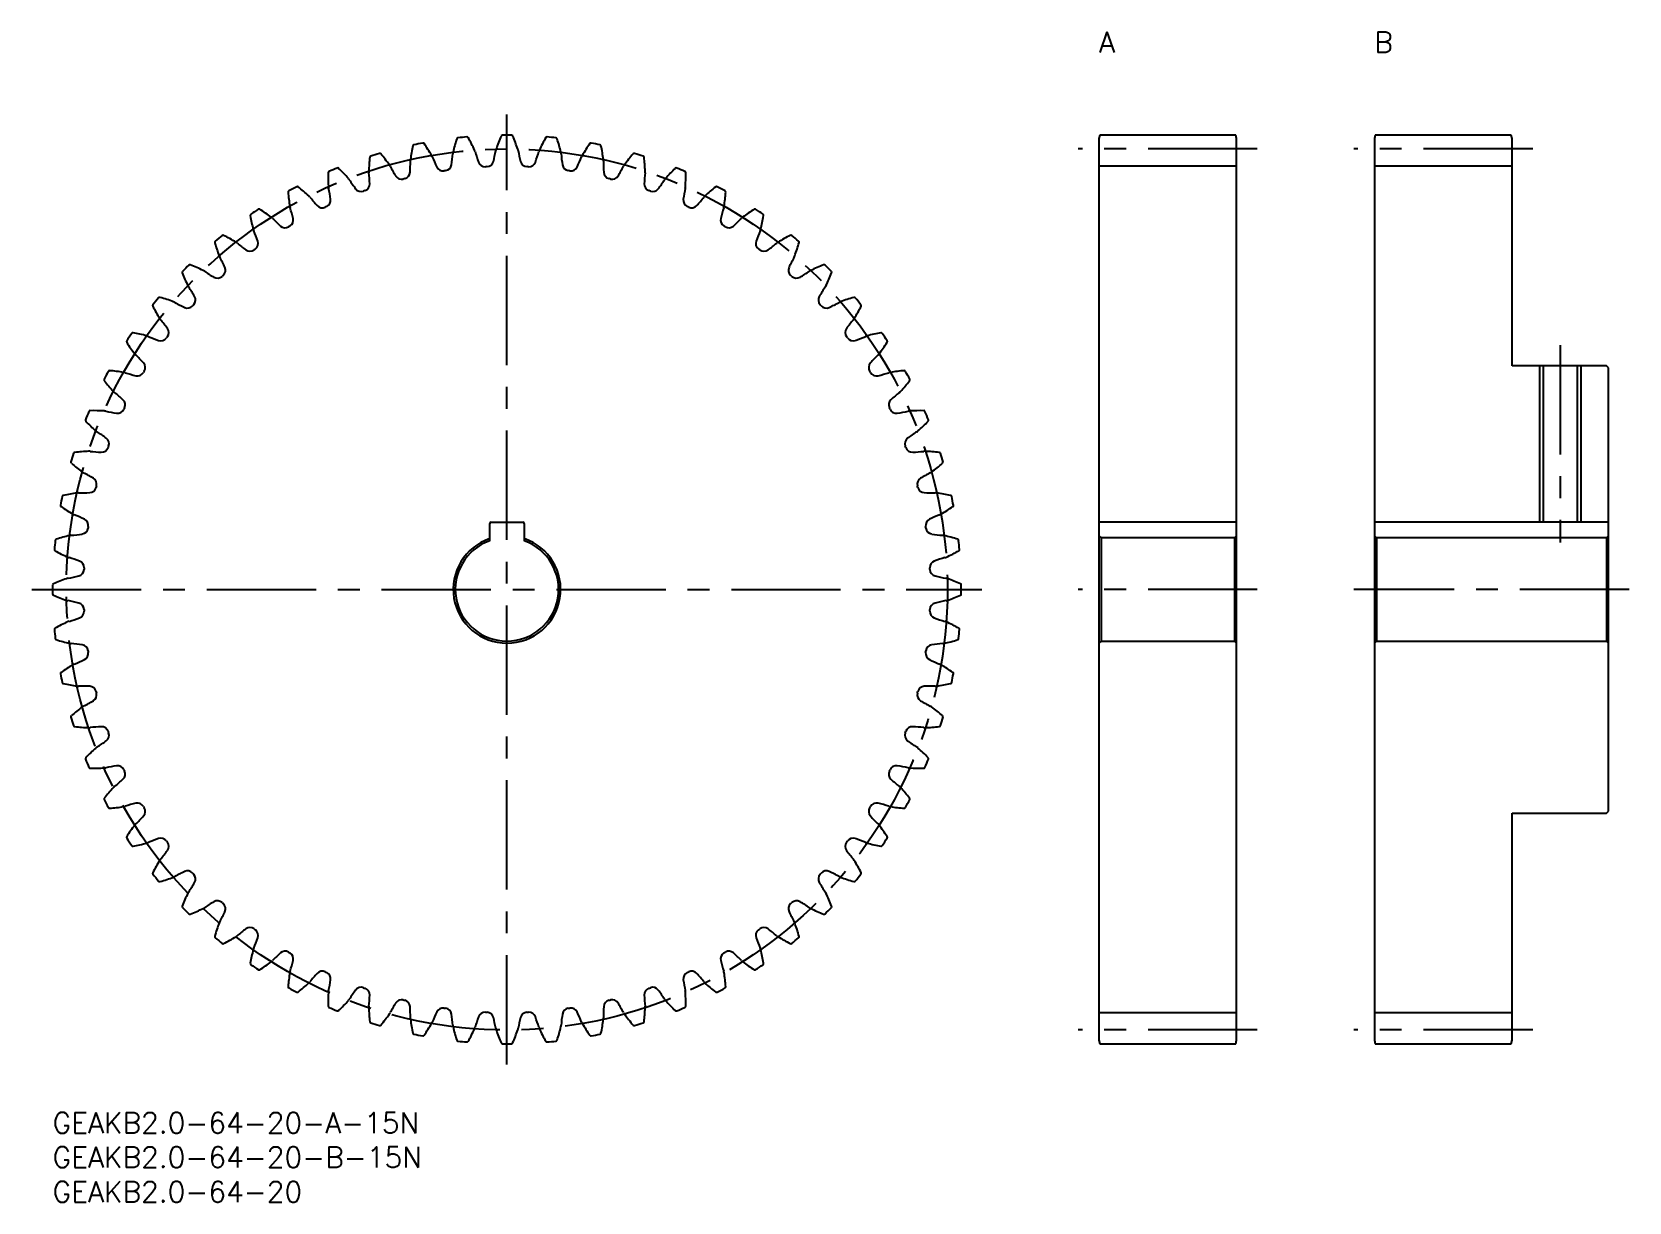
# Model space of a CAD drawing. Extents: x -3 to 229, y -13 to 157.
import ezdxf

# ---------------------------------------------------------------- set-up
doc = ezdxf.new("R2010")
doc.units = 0
doc.header["$LTSCALE"] = 0.5
doc.linetypes.add('CENTER', pattern=[50.8, 31.75, -6.35, 6.35, -6.35])
for name, color, linetype in [('MSM_CENTER', 1, 'CENTER'), ('MSM_CONTINUOUS', 7, 'CONTINUOUS'), ('MSM_NARROW', 5, 'CONTINUOUS'), ('MSM_PART_NUMBER', 7, 'CONTINUOUS')]:
    doc.layers.add(name, color=color, linetype=linetype)
doc.styles.get("Standard").update_dxf_attribs({"font": 'txt.shx', "height": 1, "bigfont": 'bigfont.shx'})

# ---------------------------------------------------------------- blocks, each defined once
blk = doc.blocks.new('*U3')
at = {"layer": 'MSM_PART_NUMBER'}
blk.add_text('GEAKB2.0-64-20-B-15N', height=3, dxfattribs=at).set_placement((0, -8))
blk = doc.blocks.new('*U4')
at = {"layer": 'MSM_PART_NUMBER'}
blk.add_text('GEAKB2.0-64-20-A-15N', height=3, dxfattribs=at).set_placement((0, -3))
blk = doc.blocks.new('*U5')
at = {"layer": 'MSM_PART_NUMBER'}
blk.add_text('GEAKB2.0-64-20', height=3, dxfattribs=at).set_placement((0, -13))
blk = doc.blocks.new('*U6')
at = {"layer": 'MSM_PART_NUMBER'}
blk.add_text('A', height=3, dxfattribs=at).set_placement((152, 154))
blk = doc.blocks.new('*U7')
at = {"layer": 'MSM_PART_NUMBER'}
blk.add_text('B', height=3, dxfattribs=at).set_placement((192, 154))

msp = doc.modelspace()

# ---------------------------------------------------------------- linework, layer by layer
at = {"layer": 'MSM_CENTER'}
for p, q in [((66, 7), (66, 145)), ((175, 140), (149, 140)), ((215, 140), (189, 140)), ((219, 111.5), (219, 82.8)), ((-3, 76), (135, 76)), ((175, 76), (149, 76)), ((229, 76), (189, 76)), ((175, 12), (149, 12)), ((215, 12), (189, 12))]:
    msp.add_line(p, q, dxfattribs=at)
msp.add_circle((66, 76), 64, dxfattribs=at)
at = {"layer": 'MSM_CONTINUOUS'}
for p, q in [((152.13, 142), (152, 141.5)), ((171.87, 142), (152.13, 142)), ((172, 141.5), (171.87, 142)), ((192.13, 142), (192, 141.5)), ((211.87, 142), (192.13, 142)), ((212, 141.5), (211.87, 142)), ((152, 141.5), (152, 10.5)), ((172, 10.5), (172, 141.5)), ((192, 141.5), (192, 10.5)), ((212, 108.5), (212, 141.5)), ((172, 137.5), (152, 137.5)), ((212, 137.5), (192, 137.5)), ((225.7, 108.5), (212, 108.5)), ((216.54, 108.5), (216.54, 85.8)), ((221.46, 108.5), (221.46, 85.8)), ((226, 108.2), (225.7, 108.5)), ((226, 43.8), (226, 108.2)), ((63.5, 83.07), (63.5, 85.6)), ((63.7, 85.8), (68.3, 85.8)), ((68.5, 85.6), (68.5, 83.07)), ((172, 85.8), (152, 85.8)), ((152, 83.8), (152.3, 83.5)), ((171.7, 83.5), (172, 83.8)), ((226, 85.8), (192, 85.8)), ((192, 83.8), (192.3, 83.5)), ((225.7, 83.5), (226, 83.8)), ((152.3, 83.5), (152.3, 68.5)), ((171.7, 83.5), (152.3, 83.5)), ((171.7, 83.5), (171.7, 68.5)), ((192.3, 83.5), (192.3, 68.5)), ((225.7, 83.5), (192.3, 83.5)), ((225.7, 83.5), (225.7, 68.5)), ((152.3, 68.5), (152, 68.2)), ((152.3, 68.5), (171.7, 68.5)), ((172, 68.2), (171.7, 68.5)), ((192.3, 68.5), (192, 68.2)), ((192.3, 68.5), (225.7, 68.5)), ((226, 68.2), (225.7, 68.5)), ((212, 10.5), (212, 43.5)), ((212, 43.5), (225.7, 43.5)), ((225.7, 43.5), (226, 43.8)), ((172, 14.5), (152, 14.5)), ((212, 14.5), (192, 14.5)), ((152, 10.5), (152.13, 10)), ((152.13, 10), (171.87, 10)), ((171.87, 10), (172, 10.5)), ((192, 10.5), (192.13, 10)), ((192.13, 10), (211.87, 10)), ((211.87, 10), (212, 10.5))]:
    msp.add_line(p, q, dxfattribs=at)
for centre, radius, start, end in [((58.91, 141.42), 0.2, 96.1884, 161.5578), ((66, 76), 66, 95.0616, 96.1884), ((60.19, 141.54), 0.2, 29.6922, 95.0616), ((41.84, 131.08), 21.33, 24.2188, 29.6922), ((84.65, 133.18), 21.33, 155.9328, 161.4062), ((65.35, 141.8), 0.2, 90.5634, 155.9328), ((66, 76), 66, 89.4366, 90.5634), ((66.65, 141.8), 0.2, 24.0672, 89.4366), ((47.35, 133.18), 21.33, 18.5937, 24.0672), ((90.16, 131.08), 21.33, 150.3078, 155.7812), ((71.81, 141.54), 0.2, 84.9388, 150.3078), ((66, 76), 66, 83.8116, 84.9384), ((73.09, 141.42), 0.2, 18.4422, 83.8116), ((66, 76), 66, 106.3116, 107.4384), ((47.52, 139.15), 0.2, 40.9422, 106.3116), ((31.56, 125.3), 21.33, 35.4687, 40.9422), ((73.14, 135.72), 21.33, 167.1828, 172.6562), ((52.53, 140.41), 0.2, 101.8134, 167.1828), ((66, 76), 66, 100.6866, 101.8134), ((53.8, 140.66), 0.2, 35.3172, 100.6866), ((36.55, 128.44), 21.33, 29.8438, 35.3172), ((32.63, 141.51), 25.6, 351.4353, 355.0365), ((59.78, 139.15), 1.66, 167.0312, 175.0365), ((78.95, 134.73), 21.33, 161.5578, 167.0312), ((59.78, 139.15), 1.66, 16.2135, 24.2188), ((85.95, 146.76), 25.6, 196.2135, 199.8147), ((39.21, 144.46), 25.6, 345.8103, 349.4115), ((66, 139.45), 1.66, 161.4062, 169.4115), ((66, 139.45), 1.66, 10.5885, 18.5938), ((92.79, 144.46), 25.6, 190.5885, 194.1897), ((46.05, 146.76), 25.6, 340.1853, 343.7865), ((72.22, 139.15), 1.66, 155.7812, 163.7865), ((53.05, 134.73), 21.33, 12.9687, 18.4422), ((72.22, 139.15), 1.66, 4.9635, 12.9688), ((99.37, 141.51), 25.6, 184.9635, 188.5647), ((95.45, 128.44), 21.33, 144.6828, 150.1562), ((78.2, 140.66), 0.2, 79.3138, 144.6828), ((66, 76), 66, 78.1866, 79.3134), ((79.47, 140.41), 0.2, 12.8172, 78.1865), ((58.86, 135.72), 21.33, 7.3437, 12.8172), ((100.44, 125.3), 21.33, 139.0578, 144.5313), ((84.48, 139.15), 0.2, 73.6884, 139.0578), ((66, 76), 66, 72.5616, 73.6884), ((66, 76), 66, 111.9366, 113.0634), ((41.42, 137.04), 0.2, 46.5672, 111.9366), ((26.89, 121.69), 21.33, 41.0937, 46.5672), ((67.25, 136.13), 21.33, 172.8078, 178.2812), ((46.28, 138.78), 0.2, 107.4384, 172.8078), ((47.58, 136.72), 1.66, 27.4635, 35.4688), ((71.77, 149.29), 25.6, 207.4635, 211.0647), ((26.37, 137.92), 25.6, 357.0603, 0.6615), ((53.62, 138.23), 1.66, 172.6562, 180.6615), ((53.62, 138.23), 1.66, 21.8385, 29.8438), ((78.92, 148.37), 25.6, 201.8385, 205.4397), ((56.71, 137.81), 1, 205.4397, 278.5505), ((56.95, 137.84), 1, 278.3245, 351.4353), ((62.81, 138.42), 1, 199.8147, 272.9255), ((66, 76), 61.5, 92.6995, 92.9255), ((63.06, 138.43), 1, 272.6995, 345.8103), ((68.94, 138.43), 1, 194.1897, 267.3005), ((66, 76), 61.5, 87.0745, 87.3005), ((69.19, 138.42), 1, 267.0745, 340.1853), ((75.05, 137.84), 1, 188.5647, 261.6755), ((75.29, 137.81), 1, 261.4495, 334.5603), ((53.08, 148.37), 25.6, 334.5603, 338.1615), ((78.38, 138.23), 1.66, 150.1562, 158.1615), ((78.38, 138.23), 1.66, 359.3385, 7.3438), ((105.63, 137.92), 25.6, 179.3385, 182.9397), ((60.23, 149.29), 25.6, 328.9353, 332.5365), ((84.42, 136.72), 1.66, 144.5312, 152.5365), ((85.72, 138.78), 0.2, 7.1922, 72.5615), ((64.75, 136.13), 21.33, 1.7187, 7.1922), ((105.11, 121.69), 21.33, 133.4328, 138.9063), ((90.58, 137.04), 0.2, 68.0638, 133.4328), ((66, 76), 66, 66.9366, 68.0634), ((61.35, 135.96), 21.33, 178.4328, 183.9062), ((40.22, 136.54), 0.2, 113.0634, 178.4328), ((41.72, 134.62), 1.66, 33.0885, 41.0938), ((64.55, 149.5), 25.6, 213.0885, 216.6897), ((45.06, 134.89), 1, 289.5745, 2.6853), ((47.58, 136.72), 1.66, 178.2812, 186.2865), ((20.49, 133.74), 25.6, 2.6853, 6.2865), ((50.69, 136.6), 1, 211.0647, 284.1755), ((66, 76), 61.5, 103.9495, 104.1755), ((50.93, 136.66), 1, 283.9495, 357.0603), ((66, 76), 61.5, 98.3245, 98.5505), ((66, 76), 61.5, 81.4495, 81.6755), ((81.07, 136.66), 1, 182.9397, 256.0505), ((66, 76), 61.5, 75.8245, 76.0505), ((81.31, 136.6), 1, 255.8245, 328.9353), ((111.51, 133.74), 25.6, 173.7135, 177.3147), ((86.94, 134.89), 1, 177.3147, 250.4255), ((84.42, 136.72), 1.66, 353.7135, 1.7188), ((67.45, 149.5), 25.6, 323.3103, 326.9115), ((90.28, 134.62), 1.66, 138.9062, 146.9115), ((91.78, 136.54), 0.2, 1.5672, 66.9365), ((70.65, 135.96), 21.33, 356.0937, 1.5672), ((34.41, 133.72), 0.2, 118.6884, 184.0578), ((55.49, 135.22), 21.33, 184.0578, 189.5312), ((66, 76), 66, 117.5616, 118.6884), ((35.55, 134.33), 0.2, 52.1922, 117.5616), ((22.6, 117.64), 21.33, 46.7187, 52.1922), ((36.09, 131.96), 1.66, 38.7135, 46.7188), ((57.36, 149.01), 25.6, 218.7135, 222.3147), ((39.39, 132.55), 1, 295.1995, 8.3103), ((41.72, 134.62), 1.66, 183.9062, 191.9115), ((15.05, 129), 25.6, 8.3103, 11.9115), ((44.83, 134.8), 1, 216.6897, 289.8005), ((66, 76), 61.5, 109.5745, 109.8005), ((66, 76), 61.5, 70.1995, 70.4255), ((87.17, 134.8), 1, 250.1995, 323.3103), ((92.61, 132.55), 1, 171.6897, 244.8005), ((116.95, 129), 25.6, 168.0885, 171.6897), ((90.28, 134.62), 1.66, 348.0885, 356.0938), ((74.64, 149.01), 25.6, 317.6853, 321.2865), ((95.91, 131.96), 1.66, 133.2812, 141.2865), ((109.4, 117.64), 21.33, 127.8078, 133.2813), ((96.45, 134.33), 0.2, 62.4388, 127.8078), ((66, 76), 66, 61.3116, 62.4384), ((76.51, 135.22), 21.33, 350.4687, 355.9422), ((97.59, 133.72), 0.2, 355.9422, 61.3116), ((28.91, 130.35), 0.2, 124.3134, 189.6828), ((49.74, 133.9), 21.33, 189.6828, 195.1562), ((66, 76), 66, 123.1866, 124.3134), ((29.98, 131.07), 0.2, 57.8172, 123.1866), ((18.73, 113.18), 21.33, 52.3438, 57.8172), ((30.75, 128.76), 1.66, 44.3385, 52.3438), ((36.09, 131.96), 1.66, 189.5312, 197.5365), ((10.1, 123.75), 25.6, 13.9353, 17.5365), ((39.17, 132.45), 1, 222.3147, 295.4255), ((66, 76), 61.5, 115.1995, 115.4255), ((66, 76), 61.5, 64.5745, 64.8005), ((92.83, 132.45), 1, 244.5745, 317.6853), ((121.9, 123.75), 25.6, 162.4635, 166.0647), ((95.91, 131.96), 1.66, 342.4635, 350.4688), ((101.25, 128.76), 1.66, 127.6562, 135.6615), ((113.27, 113.18), 21.33, 122.1828, 127.6563), ((102.02, 131.07), 0.2, 56.8138, 122.1827), ((66, 76), 66, 55.6866, 56.8134), ((82.26, 133.9), 21.33, 344.8437, 350.3172), ((103.09, 130.35), 0.2, 350.3172, 55.6866), ((30.75, 128.76), 1.66, 195.1562, 203.1615), ((5.69, 118.04), 25.6, 19.5603, 23.1615), ((50.24, 147.81), 25.6, 224.3385, 227.9397), ((33.76, 129.54), 1, 227.9397, 301.0505), ((66, 76), 61.5, 120.8245, 121.0505), ((33.97, 129.67), 1, 300.8245, 13.9353), ((98.03, 129.67), 1, 166.0647, 239.1755), ((66, 76), 61.5, 58.9495, 59.1755), ((98.24, 129.54), 1, 238.9495, 312.0603), ((81.76, 147.81), 25.6, 312.0603, 315.6615), ((126.31, 118.04), 25.6, 156.8385, 160.4397), ((101.25, 128.76), 1.66, 336.8385, 344.8438), ((23.76, 126.45), 0.2, 129.9384, 195.3078), ((44.14, 132.03), 21.33, 195.3078, 200.7812), ((66, 76), 66, 128.8116, 129.9384), ((24.76, 127.27), 0.2, 63.4422, 128.8116), ((15.31, 108.37), 21.33, 57.9688, 63.4422), ((25.75, 125.05), 1.66, 49.9635, 57.9688), ((43.28, 145.92), 25.6, 229.9635, 233.5647), ((28.67, 126.13), 1, 233.5647, 306.6755), ((66, 76), 61.5, 126.4495, 126.6755), ((28.87, 126.27), 1, 306.4495, 19.5603), ((103.13, 126.27), 1, 160.4397, 233.5505), ((66, 76), 61.5, 53.3245, 53.5505), ((103.33, 126.13), 1, 233.3245, 306.4353), ((88.72, 145.92), 25.6, 306.4353, 310.0365), ((106.25, 125.05), 1.66, 122.0312, 130.0365), ((116.69, 108.37), 21.33, 116.5578, 122.0313), ((107.24, 127.27), 0.2, 51.1888, 116.5577), ((66, 76), 66, 50.0616, 51.1884), ((87.86, 132.03), 21.33, 339.2187, 344.6922), ((108.24, 126.45), 0.2, 344.6922, 50.0616), ((66, 76), 66, 134.4366, 135.5634), ((19.93, 122.98), 0.2, 69.0672, 134.4366), ((12.38, 103.24), 21.33, 63.5938, 69.0672), ((25.75, 125.05), 1.66, 200.7812, 208.7865), ((1.86, 111.92), 25.6, 25.1853, 28.7865), ((130.14, 111.92), 25.6, 151.2135, 154.8147), ((106.25, 125.05), 1.66, 331.2135, 339.2188), ((119.62, 103.24), 21.33, 110.9328, 116.4063), ((112.07, 122.98), 0.2, 45.5634, 110.9327), ((66, 76), 66, 44.4366, 45.5634), ((19.02, 122.07), 0.2, 135.5634, 200.9328), ((38.76, 129.62), 21.33, 200.9328, 206.4062), ((21.13, 120.87), 1.66, 55.5885, 63.5938), ((36.54, 143.35), 25.6, 235.5885, 239.1897), ((23.94, 122.23), 1, 239.1897, 312.3005), ((66, 76), 61.5, 132.0745, 132.3005), ((24.12, 122.39), 1, 312.0745, 25.1853), ((107.88, 122.39), 1, 154.8147, 227.9255), ((66, 76), 61.5, 47.6995, 47.9255), ((108.06, 122.23), 1, 227.6995, 300.8103), ((95.46, 143.35), 25.6, 300.8103, 304.4115), ((110.87, 120.87), 1.66, 116.4062, 124.4115), ((93.24, 129.62), 21.33, 333.5937, 339.0672), ((112.98, 122.07), 0.2, 339.0672, 44.4366), ((66, 76), 66, 140.0616, 141.1884), ((15.55, 118.24), 0.2, 74.6922, 140.0616), ((9.97, 97.86), 21.33, 69.2188, 74.6922), ((21.13, 120.87), 1.66, 206.4062, 214.4115), ((-1.35, 105.46), 25.6, 30.8103, 34.4115), ((19.77, 118.06), 1, 317.6995, 30.8103), ((112.23, 118.06), 1, 149.1897, 222.3005), ((133.35, 105.46), 25.6, 145.5885, 149.1897), ((110.87, 120.87), 1.66, 325.5885, 333.5938), ((122.03, 97.86), 21.33, 105.3078, 110.7813), ((116.45, 118.24), 0.2, 39.9384, 105.3077), ((66, 76), 66, 38.8116, 39.9384), ((14.73, 117.24), 0.2, 141.1884, 206.5578), ((33.63, 126.69), 21.33, 206.5578, 212.0313), ((16.95, 116.25), 1.66, 61.2135, 69.2188), ((30.08, 140.14), 25.6, 241.2135, 244.8147), ((19.61, 117.88), 1, 244.8147, 317.9255), ((66, 76), 61.5, 137.6995, 137.9255), ((66, 76), 61.5, 42.0745, 42.3005), ((112.39, 117.88), 1, 222.0745, 295.1853), ((101.92, 140.14), 25.6, 295.1853, 298.7865), ((115.05, 116.25), 1.66, 110.7812, 118.7865), ((98.37, 126.69), 21.33, 327.9687, 333.4422), ((117.27, 117.24), 0.2, 333.4422, 38.8116), ((16.95, 116.25), 1.66, 212.0312, 220.0365), ((-3.92, 98.72), 25.6, 36.4353, 40.0365), ((15.87, 113.33), 1, 323.3245, 36.4353), ((116.13, 113.33), 1, 143.5647, 216.6755), ((135.92, 98.72), 25.6, 139.9635, 143.5647), ((115.05, 116.25), 1.66, 319.9635, 327.9688), ((10.93, 112.02), 0.2, 146.8134, 212.1828), ((28.82, 123.27), 21.33, 212.1828, 217.6562), ((66, 76), 66, 145.6866, 146.8134), ((11.65, 113.09), 0.2, 80.3172, 145.6866), ((8.1, 92.26), 21.33, 74.8438, 80.3172), ((13.24, 111.25), 1.66, 66.8385, 74.8438), ((23.96, 136.31), 25.6, 246.8385, 250.4397), ((15.73, 113.13), 1, 250.4397, 323.5505), ((66, 76), 61.5, 143.3245, 143.5505), ((66, 76), 61.5, 36.4495, 36.6755), ((116.27, 113.13), 1, 216.4495, 289.5603), ((108.04, 136.31), 25.6, 289.5603, 293.1615), ((118.76, 111.25), 1.66, 105.1562, 113.1615), ((123.9, 92.26), 21.33, 99.6828, 105.1563), ((103.18, 123.27), 21.33, 322.3437, 327.8172), ((120.35, 113.09), 0.2, 34.3134, 99.6827), ((66, 76), 66, 33.1866, 34.3134), ((121.07, 112.02), 0.2, 327.8172, 33.1866), ((13.24, 111.25), 1.66, 217.6562, 225.6615), ((-5.81, 91.76), 25.6, 42.0603, 45.6615), ((137.81, 91.76), 25.6, 134.3385, 137.9397), ((118.76, 111.25), 1.66, 314.3385, 322.3438), ((66, 76), 66, 151.3116, 152.4384), ((8.28, 107.59), 0.2, 85.9422, 151.3116), ((6.78, 86.51), 21.33, 80.4687, 85.9422), ((10.04, 105.91), 1.66, 72.4635, 80.4688), ((18.25, 131.9), 25.6, 252.4635, 256.0647), ((12.33, 108.03), 1, 256.0647, 329.1755), ((66, 76), 61.5, 148.9495, 149.1755), ((12.46, 108.24), 1, 328.9495, 42.0603), ((119.54, 108.24), 1, 137.9397, 211.0505), ((66, 76), 61.5, 30.8245, 31.0505), ((119.67, 108.03), 1, 210.8245, 283.9353), ((113.75, 131.9), 25.6, 283.9353, 287.5365), ((121.96, 105.91), 1.66, 99.5312, 107.5365), ((125.22, 86.51), 21.33, 94.0578, 99.5313), ((123.72, 107.59), 0.2, 28.6888, 94.0578), ((66, 76), 66, 27.5616, 28.6884), ((7.67, 106.45), 0.2, 152.4384, 217.8078), ((24.36, 119.4), 21.33, 217.8078, 223.2812), ((10.04, 105.91), 1.66, 223.2812, 231.2865), ((-7.01, 84.64), 25.6, 47.6853, 51.2865), ((139.01, 84.64), 25.6, 128.7135, 132.3147), ((121.96, 105.91), 1.66, 308.7135, 316.7188), ((107.64, 119.4), 21.33, 316.7187, 322.1922), ((124.33, 106.45), 0.2, 322.1922, 27.5616), ((9.45, 102.61), 1, 261.6897, 334.8005), ((9.55, 102.83), 1, 334.5745, 47.6853), ((66, 76), 61.5, 154.5745, 154.8005), ((122.45, 102.83), 1, 132.3147, 205.4255), ((66, 76), 61.5, 25.1995, 25.4255), ((122.55, 102.61), 1, 205.1995, 278.3103), ((4.96, 100.58), 0.2, 158.0634, 223.4328), ((66, 76), 66, 156.9366, 158.0634), ((20.31, 115.11), 21.33, 223.4328, 228.9063), ((5.46, 101.78), 0.2, 91.5672, 156.9366), ((6.04, 80.65), 21.33, 86.0938, 91.5672), ((7.38, 100.28), 1.66, 78.0885, 86.0938), ((13, 126.95), 25.6, 258.0885, 261.6897), ((119, 126.95), 25.6, 278.3103, 281.9115), ((124.62, 100.28), 1.66, 93.9062, 101.9115), ((125.96, 80.65), 21.33, 88.4328, 93.9063), ((111.69, 115.11), 21.33, 311.0937, 316.5672), ((126.54, 101.78), 0.2, 23.0634, 88.4328), ((66, 76), 66, 21.9366, 23.0634), ((127.04, 100.58), 0.2, 316.5672, 21.9366), ((7.38, 100.28), 1.66, 228.9062, 236.9115), ((-7.5, 77.45), 25.6, 53.3103, 56.9115), ((7.2, 97.17), 1, 340.1995, 53.3103), ((124.8, 97.17), 1, 126.6897, 199.8005), ((139.5, 77.45), 25.6, 123.0885, 126.6897), ((124.62, 100.28), 1.66, 303.0885, 311.0938), ((66, 76), 66, 162.5616, 163.6884), ((3.22, 95.72), 0.2, 97.1922, 162.5616), ((5.87, 74.75), 21.33, 91.7187, 97.1922), ((5.28, 94.42), 1.66, 83.7135, 91.7188), ((8.26, 121.51), 25.6, 263.7135, 267.3147), ((7.11, 96.94), 1, 267.3147, 340.4255), ((66, 76), 61.5, 160.1995, 160.4255), ((66, 76), 61.5, 19.5745, 19.8005), ((124.89, 96.94), 1, 199.5745, 272.6853), ((123.74, 121.51), 25.6, 272.6853, 276.2865), ((126.72, 94.42), 1.66, 88.2812, 96.2865), ((126.13, 74.75), 21.33, 82.8078, 88.2813), ((128.78, 95.72), 0.2, 17.4388, 82.8078), ((66, 76), 66, 16.3116, 17.4384), ((2.85, 94.48), 0.2, 163.6884, 229.0578), ((16.7, 110.44), 21.33, 229.0578, 234.5313), ((5.28, 94.42), 1.66, 234.5312, 242.5365), ((-7.29, 70.23), 25.6, 58.9353, 62.5365), ((139.29, 70.23), 25.6, 117.4635, 121.0647), ((126.72, 94.42), 1.66, 297.4635, 305.4688), ((115.3, 110.44), 21.33, 305.4687, 310.9422), ((129.15, 94.48), 0.2, 310.9422, 16.3116), ((5.34, 91.07), 1, 272.9397, 346.0505), ((5.4, 91.31), 1, 345.8245, 58.9353), ((66, 76), 61.5, 165.8245, 166.0505), ((126.6, 91.31), 1, 121.0647, 194.1755), ((66, 76), 61.5, 13.9495, 14.1755), ((126.66, 91.07), 1, 193.9495, 267.0603), ((66, 76), 66, 168.1866, 169.3134), ((1.34, 88.2), 0.2, 169.3134, 234.6828), ((1.59, 89.47), 0.2, 102.8172, 168.1866), ((6.28, 68.86), 21.33, 97.3438, 102.8172), ((3.77, 88.38), 1.66, 89.3385, 97.3438), ((4.08, 115.63), 25.6, 269.3385, 272.9397), ((127.92, 115.63), 25.6, 267.0603, 270.6615), ((128.23, 88.38), 1.66, 82.6562, 90.6615), ((125.72, 68.86), 21.33, 77.1828, 82.6563), ((130.41, 89.47), 0.2, 11.8134, 77.1828), ((66, 76), 66, 10.6866, 11.8134), ((130.66, 88.2), 0.2, 305.3172, 10.6866), ((13.56, 105.45), 21.33, 234.6828, 240.1563), ((3.77, 88.38), 1.66, 240.1562, 248.1615), ((-6.37, 63.08), 25.6, 64.5603, 68.1615), ((4.19, 85.29), 1, 351.4495, 64.5603), ((127.81, 85.29), 1, 115.4397, 188.5505), ((138.37, 63.08), 25.6, 111.8385, 115.4397), ((128.23, 88.38), 1.66, 291.8385, 299.8438), ((118.44, 105.45), 21.33, 299.8437, 305.3172), ((7.27, 63.05), 21.33, 102.9688, 108.4422), ((2.85, 82.22), 1.66, 94.9635, 102.9688), ((0.49, 109.37), 25.6, 274.9635, 278.5647), ((4.16, 85.05), 1, 278.5647, 351.6755), ((66, 76), 61.5, 171.4495, 171.6755), ((63.7, 85.6), 0.2, 90, 180), ((68.3, 85.6), 0.2, 0, 90), ((66, 76), 61.5, 8.3245, 8.5505), ((127.84, 85.05), 1, 188.3245, 261.4353), ((131.51, 109.37), 25.6, 261.4353, 265.0365), ((129.15, 82.22), 1.66, 77.0312, 85.0365), ((124.73, 63.05), 21.33, 71.5578, 77.0313), ((66, 76), 66, 173.8116, 174.9384), ((0.46, 81.81), 0.2, 174.9384, 240.3078), ((10.92, 100.16), 21.33, 240.3078, 245.7813), ((0.58, 83.09), 0.2, 108.4422, 173.8116), ((66, 76), 7.8, 108.6939, 71.3061), ((66, 76), 7.5, 109.4712, 70.5288), ((121.08, 100.16), 21.33, 294.2187, 299.6922), ((131.42, 83.09), 0.2, 6.1884, 71.5578), ((66, 76), 66, 5.0616, 6.1884), ((131.54, 81.81), 0.2, 299.6922, 5.0616), ((2.85, 82.22), 1.66, 245.7812, 253.7865), ((-4.76, 56.05), 25.6, 70.1853, 73.7865), ((3.57, 78.94), 1, 284.1897, 357.3005), ((3.58, 79.19), 1, 357.0745, 70.1853), ((66, 76), 61.5, 177.0745, 177.3005), ((128.42, 79.19), 1, 109.8147, 182.9255), ((66, 76), 61.5, 2.6995, 2.9255), ((128.43, 78.94), 1, 182.6995, 255.8103), ((136.76, 56.05), 25.6, 106.2135, 109.8147), ((129.15, 82.22), 1.66, 286.2135, 294.2188), ((0.2, 76.65), 0.2, 114.0672, 179.4366), ((66, 76), 66, 179.4366, 180.5634), ((8.82, 57.35), 21.33, 108.5938, 114.0672), ((2.55, 76), 1.66, 100.5885, 108.5938), ((-2.46, 102.79), 25.6, 280.5885, 284.1897), ((134.46, 102.79), 25.6, 255.8103, 259.4115), ((129.45, 76), 1.66, 71.4062, 79.4115), ((123.18, 57.35), 21.33, 65.9328, 71.4063), ((131.8, 76.65), 0.2, 0.5634, 65.9328), ((66, 76), 66, 359.4366, 0.5634), ((0.2, 75.35), 0.2, 180.5638, 245.9328), ((8.82, 94.65), 21.33, 245.9328, 251.4063), ((2.55, 76), 1.66, 251.4062, 259.4115), ((-2.46, 49.21), 25.6, 75.8103, 79.4115), ((134.46, 49.21), 25.6, 100.5885, 104.1897), ((129.45, 76), 1.66, 280.5885, 288.5938), ((123.18, 94.65), 21.33, 288.5937, 294.0672), ((131.8, 75.35), 0.2, 294.0672, 359.4366), ((3.57, 73.06), 1, 2.6995, 75.8103), ((3.58, 72.81), 1, 289.8147, 2.9255), ((66, 76), 61.5, 182.6995, 182.9255), ((66, 76), 61.5, 357.0745, 357.3005), ((128.42, 72.81), 1, 177.0745, 250.1853), ((128.43, 73.06), 1, 104.1897, 177.3005), ((0.46, 70.19), 0.2, 119.6922, 185.0616), ((66, 76), 66, 185.0616, 186.1884), ((10.92, 51.84), 21.33, 114.2187, 119.6922), ((2.85, 69.78), 1.66, 106.2135, 114.2188), ((-4.76, 95.95), 25.6, 286.2135, 289.8147), ((136.76, 95.95), 25.6, 250.1853, 253.7865), ((129.15, 69.78), 1.66, 65.7812, 73.7865), ((121.08, 51.84), 21.33, 60.3078, 65.7813), ((66, 76), 66, 353.8116, 354.9384), ((131.54, 70.19), 0.2, 354.9388, 60.3078), ((0.58, 68.91), 0.2, 186.1888, 251.5578), ((7.27, 88.95), 21.33, 251.5578, 257.0312), ((2.85, 69.78), 1.66, 257.0312, 265.0365), ((0.49, 42.63), 25.6, 81.4353, 85.0365), ((4.16, 66.95), 1, 8.3245, 81.4353), ((127.84, 66.95), 1, 98.5647, 171.6755), ((131.51, 42.63), 25.6, 94.9635, 98.5647), ((129.15, 69.78), 1.66, 274.9635, 282.9688), ((124.73, 88.95), 21.33, 282.9687, 288.4422), ((131.42, 68.91), 0.2, 288.4422, 353.8116), ((13.56, 46.55), 21.33, 119.8438, 125.3172), ((3.77, 63.62), 1.66, 111.8385, 119.8438), ((-6.37, 88.92), 25.6, 291.8385, 295.4397), ((4.19, 66.71), 1, 295.4397, 8.5505), ((66, 76), 61.5, 188.3245, 188.5505), ((127.81, 66.71), 1, 171.4495, 244.5603), ((66, 76), 61.5, 351.4495, 351.6755), ((138.37, 88.92), 25.6, 244.5603, 248.1615), ((128.23, 63.62), 1.66, 60.1562, 68.1615), ((118.44, 46.55), 21.33, 54.6828, 60.1562), ((1.34, 63.8), 0.2, 125.3172, 190.6866), ((66, 76), 66, 190.6866, 191.8134), ((66, 76), 66, 348.1866, 349.3134), ((130.66, 63.8), 0.2, 349.3138, 54.6828), ((1.59, 62.53), 0.2, 191.8138, 257.1828), ((6.28, 83.14), 21.33, 257.1828, 262.6563), ((3.77, 63.62), 1.66, 262.6562, 270.6615), ((4.08, 36.37), 25.6, 87.0603, 90.6615), ((5.34, 60.93), 1, 13.9495, 87.0603), ((5.4, 60.69), 1, 301.0647, 14.1755), ((66, 76), 61.5, 193.9495, 194.1755), ((126.6, 60.69), 1, 165.8245, 238.9353), ((66, 76), 61.5, 345.8245, 346.0505), ((126.66, 60.93), 1, 92.9397, 166.0505), ((127.92, 36.37), 25.6, 89.3385, 92.9397), ((128.23, 63.62), 1.66, 269.3385, 277.3438), ((125.72, 83.14), 21.33, 277.3438, 282.8172), ((130.41, 62.53), 0.2, 282.8172, 348.1866), ((16.7, 41.56), 21.33, 125.4687, 130.9422), ((5.28, 57.58), 1.66, 117.4635, 125.4688), ((-7.29, 81.77), 25.6, 297.4635, 301.0647), ((139.29, 81.77), 25.6, 238.9353, 242.5365), ((126.72, 57.58), 1.66, 54.5312, 62.5365), ((115.3, 41.56), 21.33, 49.0578, 54.5312), ((2.85, 57.52), 0.2, 130.9422, 196.3116), ((66, 76), 66, 196.3116, 197.4384), ((3.22, 56.28), 0.2, 197.4388, 262.8078), ((5.87, 77.25), 21.33, 262.8078, 268.2813), ((5.28, 57.58), 1.66, 268.2812, 276.2865), ((8.26, 30.49), 25.6, 92.6853, 96.2865), ((7.11, 55.06), 1, 19.5745, 92.6853), ((124.89, 55.06), 1, 87.3147, 160.4255), ((123.74, 30.49), 25.6, 83.7135, 87.3147), ((126.72, 57.58), 1.66, 263.7135, 271.7188), ((126.13, 77.25), 21.33, 271.7187, 277.1922), ((128.78, 56.28), 0.2, 277.1922, 342.5616), ((66, 76), 66, 342.5616, 343.6884), ((129.15, 57.52), 0.2, 343.6888, 49.0578), ((-7.5, 74.55), 25.6, 303.0885, 306.6897), ((7.2, 54.83), 1, 306.6897, 19.8005), ((66, 76), 61.5, 199.5745, 199.8005), ((124.8, 54.83), 1, 160.1995, 233.3103), ((66, 76), 61.5, 340.1995, 340.4255), ((139.5, 74.55), 25.6, 233.3103, 236.9115), ((4.96, 51.42), 0.2, 136.5672, 201.9366), ((66, 76), 66, 201.9366, 203.0634), ((20.31, 36.89), 21.33, 131.0937, 136.5672), ((7.38, 51.72), 1.66, 123.0885, 131.0938), ((124.62, 51.72), 1.66, 48.9062, 56.9115), ((111.69, 36.89), 21.33, 43.4328, 48.9062), ((66, 76), 66, 336.9366, 338.0634), ((127.04, 51.42), 0.2, 338.0638, 43.4328), ((5.46, 50.22), 0.2, 203.0638, 268.4328), ((6.04, 71.35), 21.33, 268.4328, 273.9062), ((7.38, 51.72), 1.66, 273.9062, 281.9115), ((13, 25.05), 25.6, 98.3103, 101.9115), ((9.45, 49.39), 1, 25.1995, 98.3103), ((9.55, 49.17), 1, 312.3147, 25.4255), ((66, 76), 61.5, 205.1995, 205.4255), ((122.45, 49.17), 1, 154.5745, 227.6853), ((66, 76), 61.5, 334.5745, 334.8005), ((122.55, 49.39), 1, 81.6897, 154.8005), ((119, 25.05), 25.6, 78.0885, 81.6897), ((124.62, 51.72), 1.66, 258.0885, 266.0938), ((125.96, 71.35), 21.33, 266.0937, 271.5672), ((126.54, 50.22), 0.2, 271.5672, 336.9366), ((24.36, 32.6), 21.33, 136.7187, 142.1922), ((10.04, 46.09), 1.66, 128.7135, 136.7188), ((-7.01, 67.36), 25.6, 308.7135, 312.3147), ((139.01, 67.36), 25.6, 227.6853, 231.2865), ((121.96, 46.09), 1.66, 43.2812, 51.2865), ((107.64, 32.6), 21.33, 37.8078, 43.2812), ((7.67, 45.55), 0.2, 142.1922, 207.5616), ((66, 76), 66, 207.5616, 208.6884), ((8.28, 44.41), 0.2, 208.6888, 274.0578), ((6.78, 65.49), 21.33, 274.0578, 279.5312), ((10.04, 46.09), 1.66, 279.5312, 287.5365), ((18.25, 20.1), 25.6, 103.9353, 107.5365), ((12.33, 43.97), 1, 30.8245, 103.9353), ((66, 76), 61.5, 210.8245, 211.0505), ((12.46, 43.76), 1, 317.9397, 31.0505), ((119.54, 43.76), 1, 148.9495, 222.0603), ((66, 76), 61.5, 328.9495, 329.1755), ((119.67, 43.97), 1, 76.0647, 149.1755), ((113.75, 20.1), 25.6, 72.4635, 76.0647), ((121.96, 46.09), 1.66, 252.4635, 260.4688), ((125.22, 65.49), 21.33, 260.4688, 265.9422), ((123.72, 44.41), 0.2, 265.9422, 331.3116), ((66, 76), 66, 331.3116, 332.4384), ((124.33, 45.55), 0.2, 332.4388, 37.8078), ((28.82, 28.73), 21.33, 142.3437, 147.8172), ((13.24, 40.75), 1.66, 134.3385, 142.3438), ((-5.81, 60.24), 25.6, 314.3385, 317.9397), ((137.81, 60.24), 25.6, 222.0603, 225.6615), ((118.76, 40.75), 1.66, 37.6562, 45.6615), ((103.18, 28.73), 21.33, 32.1828, 37.6562), ((10.93, 39.98), 0.2, 147.8172, 213.1866), ((66, 76), 66, 213.1866, 214.3134), ((23.96, 15.69), 25.6, 109.5603, 113.1615), ((15.73, 38.87), 1, 36.4495, 109.5603), ((66, 76), 61.5, 216.4495, 216.6755), ((66, 76), 61.5, 323.3245, 323.5505), ((116.27, 38.87), 1, 70.4397, 143.5505), ((108.04, 15.69), 25.6, 66.8385, 70.4397), ((66, 76), 66, 325.6866, 326.8134), ((121.07, 39.98), 0.2, 326.8138, 32.1828), ((11.65, 38.91), 0.2, 214.3138, 279.6828), ((8.1, 59.74), 21.33, 279.6828, 285.1563), ((13.24, 40.75), 1.66, 285.1562, 293.1615), ((-3.92, 53.28), 25.6, 319.9635, 323.5647), ((15.87, 38.67), 1, 323.5647, 36.6755), ((116.13, 38.67), 1, 143.3245, 216.4353), ((135.92, 53.28), 25.6, 216.4353, 220.0365), ((118.76, 40.75), 1.66, 246.8385, 254.8438), ((123.9, 59.74), 21.33, 254.8437, 260.3172), ((120.35, 38.91), 0.2, 260.3172, 325.6866), ((14.73, 34.76), 0.2, 153.4422, 218.8116), ((33.63, 25.31), 21.33, 147.9687, 153.4422), ((16.95, 35.75), 1.66, 139.9635, 147.9688), ((30.08, 11.86), 25.6, 115.1853, 118.7865), ((19.61, 34.12), 1, 42.0745, 115.1853), ((112.39, 34.12), 1, 64.8147, 137.9255), ((101.92, 11.86), 25.6, 61.2135, 64.8147), ((115.05, 35.75), 1.66, 32.0312, 40.0365), ((98.37, 25.31), 21.33, 26.5578, 32.0313), ((117.27, 34.76), 0.2, 321.1888, 26.5578), ((66, 76), 66, 218.8116, 219.9384), ((15.55, 33.76), 0.2, 219.9388, 285.3078), ((9.97, 54.14), 21.33, 285.3078, 290.7812), ((16.95, 35.75), 1.66, 290.7812, 298.7865), ((-1.35, 46.54), 25.6, 325.5885, 329.1897), ((66, 76), 61.5, 222.0745, 222.3005), ((19.77, 33.94), 1, 329.1897, 42.3005), ((112.23, 33.94), 1, 137.6995, 210.8103), ((133.35, 46.54), 25.6, 210.8103, 214.4115), ((66, 76), 61.5, 317.6995, 317.9255), ((115.05, 35.75), 1.66, 241.2135, 249.2188), ((122.03, 54.14), 21.33, 249.2187, 254.6922), ((116.45, 33.76), 0.2, 254.6922, 320.0616), ((66, 76), 66, 320.0616, 321.1884), ((38.76, 22.38), 21.33, 153.5937, 159.0672), ((21.13, 31.13), 1.66, 145.5885, 153.5938), ((36.54, 8.65), 25.6, 120.8103, 124.4115), ((23.94, 29.77), 1, 47.6995, 120.8103), ((66, 76), 61.5, 227.6995, 227.9255), ((24.12, 29.61), 1, 334.8147, 47.9255), ((107.88, 29.61), 1, 132.0745, 205.1853), ((66, 76), 61.5, 312.0745, 312.3005), ((108.06, 29.77), 1, 59.1897, 132.3005), ((95.46, 8.65), 25.6, 55.5885, 59.1897), ((110.87, 31.13), 1.66, 26.4062, 34.4115), ((93.24, 22.38), 21.33, 20.9328, 26.4062), ((19.02, 29.93), 0.2, 159.0672, 224.4366), ((66, 76), 66, 224.4366, 225.5634), ((19.93, 29.02), 0.2, 225.5638, 290.9328), ((12.38, 48.76), 21.33, 290.9328, 296.4063), ((21.13, 31.13), 1.66, 296.4062, 304.4115), ((1.86, 40.08), 25.6, 331.2135, 334.8147), ((130.14, 40.08), 25.6, 205.1853, 208.7865), ((110.87, 31.13), 1.66, 235.5885, 243.5938), ((119.62, 48.76), 21.33, 243.5937, 249.0672), ((112.07, 29.02), 0.2, 249.0672, 314.4366), ((66, 76), 66, 314.4366, 315.5634), ((112.98, 29.93), 0.2, 315.5638, 20.9328), ((23.76, 25.55), 0.2, 164.6922, 230.0616), ((44.14, 19.97), 21.33, 159.2187, 164.6922), ((25.75, 26.95), 1.66, 151.2135, 159.2188), ((15.31, 43.63), 21.33, 296.5578, 302.0312), ((25.75, 26.95), 1.66, 302.0312, 310.0365), ((43.28, 6.08), 25.6, 126.4353, 130.0365), ((28.67, 25.87), 1, 53.3245, 126.4353), ((66, 76), 61.5, 233.3245, 233.5505), ((28.87, 25.73), 1, 340.4397, 53.5505), ((103.13, 25.73), 1, 126.4495, 199.5603), ((66, 76), 61.5, 306.4495, 306.6755), ((103.33, 25.87), 1, 53.5647, 126.6755), ((88.72, 6.08), 25.6, 49.9635, 53.5647), ((106.25, 26.95), 1.66, 229.9635, 237.9688), ((116.69, 43.63), 21.33, 237.9687, 243.4422), ((106.25, 26.95), 1.66, 20.7812, 28.7865), ((87.86, 19.97), 21.33, 15.3078, 20.7813), ((108.24, 25.55), 0.2, 309.9388, 15.3078), ((66, 76), 66, 230.0616, 231.1884), ((24.76, 24.73), 0.2, 231.1888, 296.5578), ((49.74, 18.1), 21.33, 164.8437, 170.3172), ((30.75, 23.24), 1.66, 156.8385, 164.8438), ((5.69, 33.96), 25.6, 336.8385, 340.4397), ((33.76, 22.46), 1, 58.9495, 132.0603), ((66, 76), 61.5, 238.9495, 239.1755), ((66, 76), 61.5, 300.8245, 301.0505), ((98.24, 22.46), 1, 47.9397, 121.0505), ((126.31, 33.96), 25.6, 199.5603, 203.1615), ((101.25, 23.24), 1.66, 15.1562, 23.1615), ((82.26, 18.1), 21.33, 9.6828, 15.1563), ((107.24, 24.73), 0.2, 243.4422, 308.8116), ((66, 76), 66, 308.8116, 309.9384), ((28.91, 21.65), 0.2, 170.3172, 235.6866), ((66, 76), 66, 235.6866, 236.8134), ((18.73, 38.82), 21.33, 302.1828, 307.6562), ((30.75, 23.24), 1.66, 307.6562, 315.6615), ((50.24, 4.19), 25.6, 132.0603, 135.6615), ((33.97, 22.33), 1, 346.0647, 59.1755), ((10.1, 28.25), 25.6, 342.4635, 346.0647), ((98.03, 22.33), 1, 120.8245, 193.9353), ((121.9, 28.25), 25.6, 193.9353, 197.5365), ((81.76, 4.19), 25.6, 44.3385, 47.9397), ((101.25, 23.24), 1.66, 224.3385, 232.3438), ((113.27, 38.82), 21.33, 232.3437, 237.8172), ((66, 76), 66, 303.1866, 304.3134), ((103.09, 21.65), 0.2, 304.3138, 9.6828), ((29.98, 20.93), 0.2, 236.8138, 302.1828), ((55.49, 16.78), 21.33, 170.4687, 175.9422), ((36.09, 20.04), 1.66, 162.4635, 170.4688), ((22.6, 34.36), 21.33, 307.8078, 313.2813), ((36.09, 20.04), 1.66, 313.2812, 321.2865), ((57.36, 2.99), 25.6, 137.6853, 141.2865), ((39.17, 19.55), 1, 64.5745, 137.6853), ((66, 76), 61.5, 244.5745, 244.8005), ((39.39, 19.45), 1, 351.6897, 64.8005), ((15.05, 23), 25.6, 348.0885, 351.6897), ((92.61, 19.45), 1, 115.1995, 188.3103), ((116.95, 23), 25.6, 188.3103, 191.9115), ((66, 76), 61.5, 295.1995, 295.4255), ((92.83, 19.55), 1, 42.3147, 115.4255), ((74.64, 2.99), 25.6, 38.7135, 42.3147), ((95.91, 20.04), 1.66, 218.7135, 226.7188), ((109.4, 34.36), 21.33, 226.7187, 232.1922), ((95.91, 20.04), 1.66, 9.5312, 17.5365), ((76.51, 16.78), 21.33, 4.0578, 9.5312), ((102.02, 20.93), 0.2, 237.8172, 303.1866), ((34.41, 18.28), 0.2, 175.9422, 241.3116), ((66, 76), 66, 241.3116, 242.4384), ((35.55, 17.67), 0.2, 242.4388, 307.8078), ((61.35, 16.04), 21.33, 176.0937, 181.5672), ((41.72, 17.38), 1.66, 168.0885, 176.0938), ((26.89, 30.31), 21.33, 313.4328, 318.9063), ((41.72, 17.38), 1.66, 318.9062, 326.9115), ((64.55, 2.5), 25.6, 143.3103, 146.9115), ((44.83, 17.2), 1, 70.1995, 143.3103), ((66, 76), 61.5, 250.1995, 250.4255), ((45.06, 17.11), 1, 357.3147, 70.4255), ((20.49, 18.26), 25.6, 353.7135, 357.3147), ((50.69, 15.4), 1, 75.8245, 148.9353), ((66, 76), 61.5, 255.8245, 256.0505), ((50.93, 15.34), 1, 2.9397, 76.0505), ((81.07, 15.34), 1, 103.9495, 177.0603), ((66, 76), 61.5, 283.9495, 284.1755), ((81.31, 15.4), 1, 31.0647, 104.1755), ((86.94, 17.11), 1, 109.5745, 182.6853), ((111.51, 18.26), 25.6, 182.6853, 186.2865), ((66, 76), 61.5, 289.5745, 289.8005), ((87.17, 17.2), 1, 36.6897, 109.8005), ((67.45, 2.5), 25.6, 33.0885, 36.6897), ((90.28, 17.38), 1.66, 213.0885, 221.0938), ((105.11, 30.31), 21.33, 221.0937, 226.5672), ((90.28, 17.38), 1.66, 3.9062, 11.9115), ((70.65, 16.04), 21.33, 358.4328, 3.9063), ((96.45, 17.67), 0.2, 232.1922, 297.5616), ((66, 76), 66, 297.5616, 298.6884), ((97.59, 18.28), 0.2, 298.6888, 4.0578), ((40.22, 15.46), 0.2, 181.5672, 246.9366), ((66, 76), 66, 246.9366, 248.0634), ((41.42, 14.96), 0.2, 248.0638, 313.4328), ((47.58, 15.28), 1.66, 173.7135, 181.7188), ((67.25, 15.87), 21.33, 181.7187, 187.1922), ((31.56, 26.7), 21.33, 319.0578, 324.5313), ((47.58, 15.28), 1.66, 324.5312, 332.5365), ((71.77, 2.71), 25.6, 148.9353, 152.5365), ((26.37, 14.08), 25.6, 359.3385, 2.9397), ((78.92, 3.63), 25.6, 154.5603, 158.1615), ((56.71, 14.19), 1, 81.4495, 154.5603), ((66, 76), 61.5, 261.4495, 261.6755), ((56.95, 14.16), 1, 8.5647, 81.6755), ((32.63, 10.49), 25.6, 4.9635, 8.5647), ((85.95, 5.24), 25.6, 160.1853, 163.7865), ((62.81, 13.58), 1, 87.0745, 160.1853), ((66, 76), 61.5, 267.0745, 267.3005), ((63.06, 13.57), 1, 14.1897, 87.3005), ((68.94, 13.57), 1, 92.6995, 165.8103), ((66, 76), 61.5, 272.6995, 272.9255), ((69.19, 13.58), 1, 19.8147, 92.9255), ((46.05, 5.24), 25.6, 16.2135, 19.8147), ((99.37, 10.49), 25.6, 171.4353, 175.0365), ((75.05, 14.16), 1, 98.3245, 171.4353), ((66, 76), 61.5, 278.3245, 278.5505), ((75.29, 14.19), 1, 25.4397, 98.5505), ((53.08, 3.63), 25.6, 21.8385, 25.4397), ((105.63, 14.08), 25.6, 177.0603, 180.6615), ((60.23, 2.71), 25.6, 27.4635, 31.0647), ((84.42, 15.28), 1.66, 207.4635, 215.4688), ((100.44, 26.7), 21.33, 215.4687, 220.9422), ((64.75, 15.87), 21.33, 352.8078, 358.2813), ((84.42, 15.28), 1.66, 358.2812, 6.2865), ((90.58, 14.96), 0.2, 226.5672, 291.9366), ((66, 76), 66, 291.9366, 293.0634), ((91.78, 15.46), 0.2, 293.0638, 358.4328), ((46.28, 13.22), 0.2, 187.1922, 252.5616), ((66, 76), 66, 252.5616, 253.6884), ((47.52, 12.85), 0.2, 253.6888, 319.0578), ((53.62, 13.77), 1.66, 179.3385, 187.3438), ((73.14, 16.28), 21.33, 187.3437, 192.8172), ((36.55, 23.56), 21.33, 324.6828, 330.1563), ((53.62, 13.77), 1.66, 330.1562, 338.1615), ((59.78, 12.85), 1.66, 184.9635, 192.9688), ((78.95, 17.27), 21.33, 192.9688, 198.4422), ((41.84, 20.92), 21.33, 330.3078, 335.7813), ((59.78, 12.85), 1.66, 335.7812, 343.7865), ((39.21, 7.54), 25.6, 10.5885, 14.1897), ((66, 12.55), 1.66, 190.5885, 198.5938), ((84.65, 18.82), 21.33, 198.5938, 204.0672), ((47.35, 18.82), 21.33, 335.9328, 341.4063), ((66, 12.55), 1.66, 341.4062, 349.4115), ((92.79, 7.54), 25.6, 165.8103, 169.4115), ((72.22, 12.85), 1.66, 196.2135, 204.2188), ((90.16, 20.92), 21.33, 204.2187, 209.6922), ((53.05, 17.27), 21.33, 341.5578, 347.0313), ((72.22, 12.85), 1.66, 347.0312, 355.0365), ((78.38, 13.77), 1.66, 201.8385, 209.8438), ((95.45, 23.56), 21.33, 209.8437, 215.3172), ((58.86, 16.28), 21.33, 347.1828, 352.6563), ((78.38, 13.77), 1.66, 352.6562, 0.6615), ((84.48, 12.85), 0.2, 220.9422, 286.3116), ((66, 76), 66, 286.3116, 287.4384), ((85.72, 13.22), 0.2, 287.4388, 352.8078), ((52.53, 11.59), 0.2, 192.8172, 258.1866), ((66, 76), 66, 258.1866, 259.3134), ((53.8, 11.34), 0.2, 259.3138, 324.6828), ((58.91, 10.58), 0.2, 198.4422, 263.8116), ((66, 76), 66, 263.8116, 264.9384), ((60.19, 10.46), 0.2, 264.9388, 330.3078), ((65.35, 10.2), 0.2, 204.0672, 269.4366), ((66, 76), 66, 269.4366, 270.5634), ((66.65, 10.2), 0.2, 270.5638, 335.9328), ((71.81, 10.46), 0.2, 209.6922, 275.0616), ((66, 76), 66, 275.0616, 276.1884), ((73.09, 10.58), 0.2, 276.1888, 341.5578), ((78.2, 11.34), 0.2, 215.3172, 280.6866), ((66, 76), 66, 280.6866, 281.8134), ((79.47, 11.59), 0.2, 281.8138, 347.1828)]:
    msp.add_arc(centre, radius, start, end, dxfattribs=at)
at = {"layer": 'MSM_NARROW'}
for p, q in [((216, 108.5), (216, 85.8)), ((222, 108.5), (222, 85.8))]:
    msp.add_line(p, q, dxfattribs=at)

# ---------------------------------------------------------------- block references
at = {"layer": 'MSM_CONTINUOUS'}
for name in ['*U6', '*U7', '*U4', '*U3', '*U5']:
    msp.add_blockref(name, (0, 0), dxfattribs=at)

doc.saveas('drawing.dxf')
